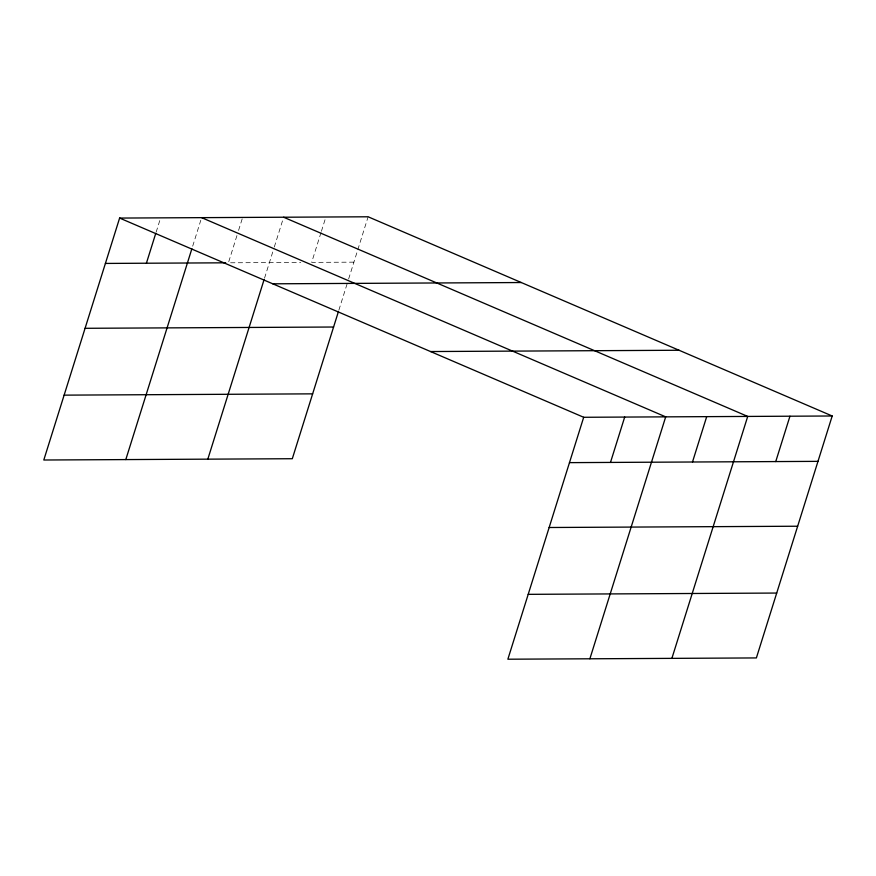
<?xml version="1.0" encoding="UTF-8"?>
<svg xmlns="http://www.w3.org/2000/svg" width="876" height="876" viewBox="0 0 876 876"><rect width="100%" height="100%" fill="white"/><g stroke="black" fill="none" stroke-linecap="round" stroke-linejoin="round"><path stroke-width="0.66" stroke-dasharray="4.38 3.29" d="M156.158 232.118L160.209 219.153M192.687 246.167L200.812 220.237M236.947 235.578L228.417 262.8L300.764 262.428M238.568 230.399L242.225 218.737M264.541 278.152L273.881 248.335M274.298 247.032L283.638 217.226M321.01 232.556L311.67 262.373L353.915 262.154M321.415 231.264L325.883 217.007M338.87 310.148L347.005 284.207M348.626 279.017L368.128 216.788"/><path stroke-width="1.31" d="M832.2 415.99L583.69 417.283L507.872 659.212L756.382 657.931L832.2 415.99L368.128 216.788L119.618 218.069L43.8 460.01L292.31 458.717L338.465 311.451M146.401 263.227L155.742 233.41M125.805 459.582L191.877 248.751M207.82 459.155L264.136 279.455M610.484 462.429L624.697 417.064M589.877 658.785L665.694 416.856L201.622 217.653M692.489 462.002L706.702 416.647M671.892 658.358L747.71 416.428L283.638 217.226M775.742 461.575L789.955 416.209M105.405 263.435L225.679 262.811M272.764 283.813L521.275 282.532M85.071 328.303L333.581 327.022M430.543 351.539L679.053 350.258M64.123 395.142L312.633 393.85M569.477 462.637L817.987 461.356M549.143 527.505L797.653 526.224M528.206 594.344L776.716 593.052M119.618 218.069L583.69 417.283"/></g></svg>
